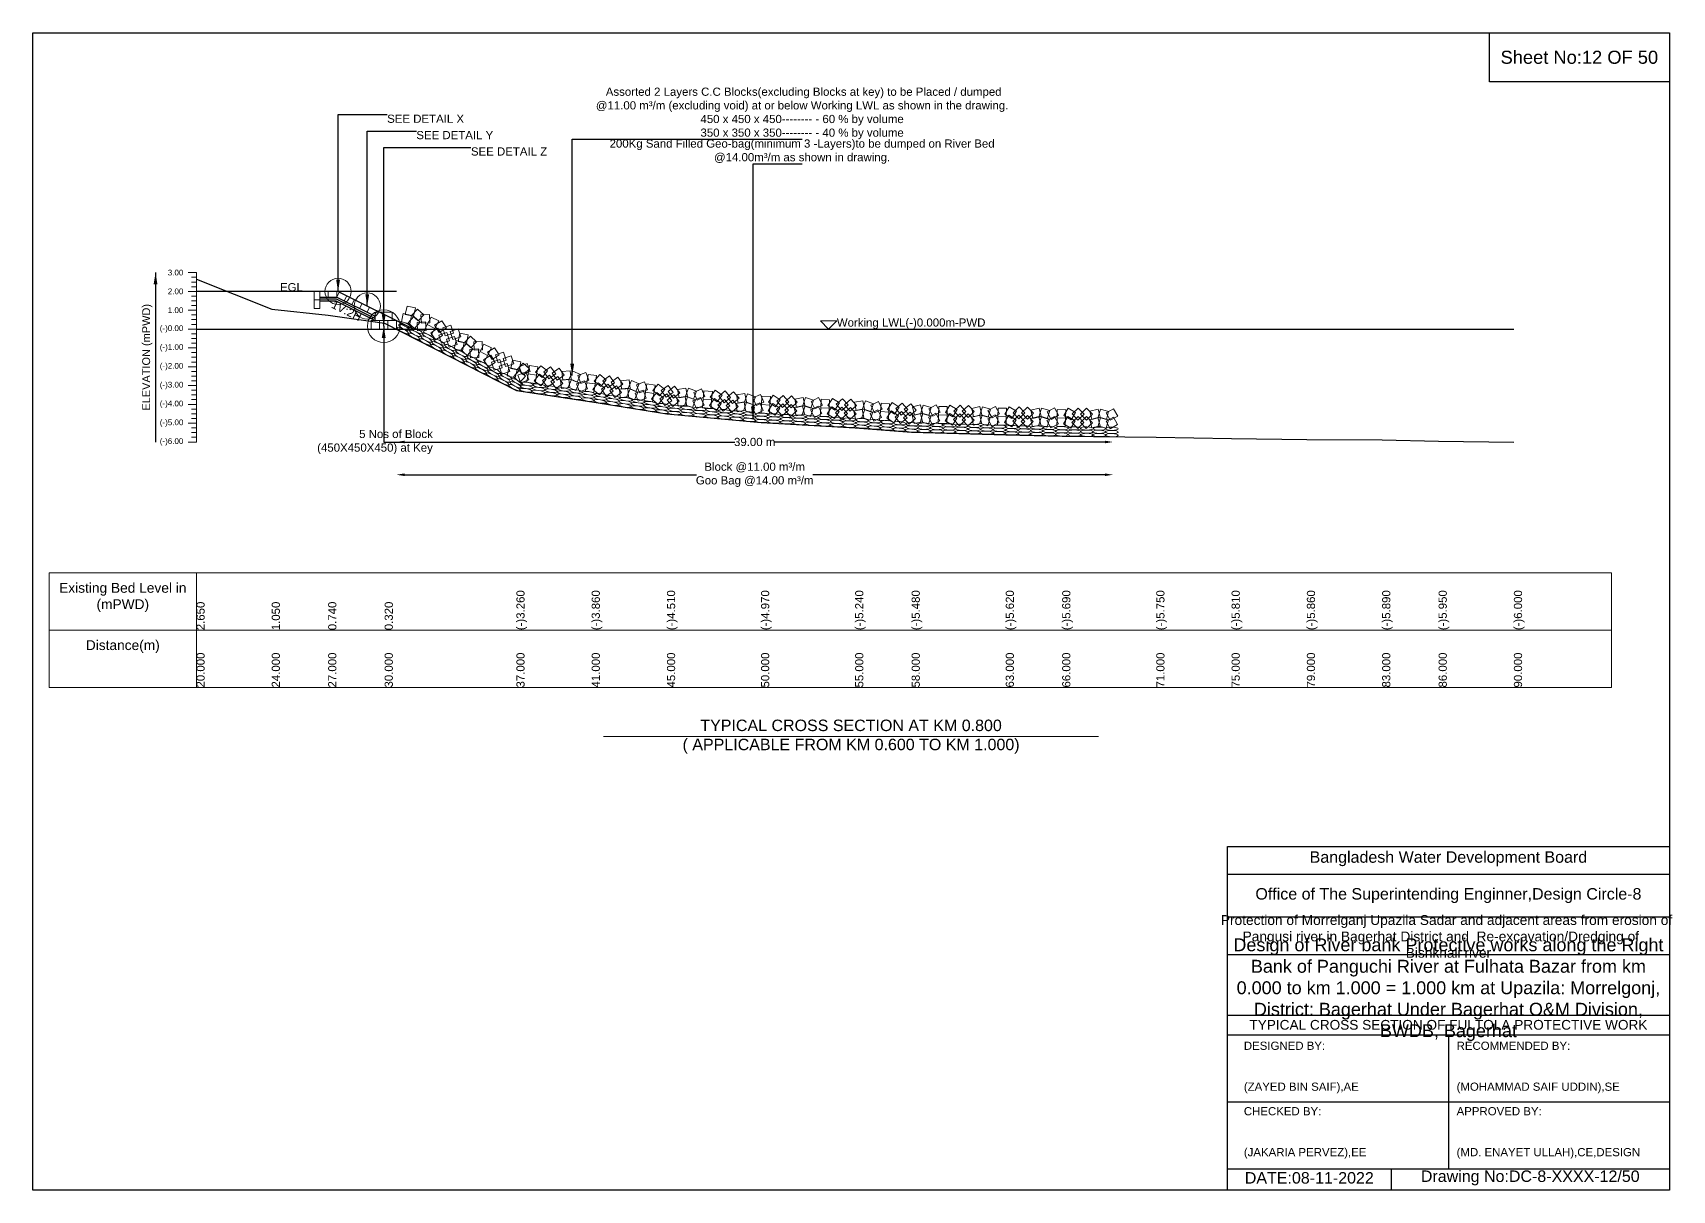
# Model space of a CAD drawing. Header units: inches. Extents: x 89000 to 305017, y -7071 to 0.
# Drawn here: x 265000 to 275017, y -7071 to 0 of the extents above; entities that cross this region are included whole.
import ezdxf

# ---------------------------------------------------------------- set-up
doc = ezdxf.new("R2010")
doc.units = ezdxf.units.IN
doc.header["$LTSCALE"] = 7
doc.header["$MEASUREMENT"] = 0
for name, color, linetype, lineweight in [('Cross section Data Border', 7, 'Continuous', 9), ('Cross Section Labels', 7, 'Continuous', 9), ('Existing_Bed_Level for Xsection', 7, 'Continuous', 25), ('Long Section Labels', 7, 'Continuous', 9)]:
    doc.layers.add(name, color=color, linetype=linetype, lineweight=lineweight)
doc.styles.get("Standard").update_dxf_attribs({"font": 'arial.ttf'})
doc.dimstyles.new('Appron Lebeling Style', dxfattribs={"dimtxt": 50, "dimasz": 50, "dimexe": 0.18, "dimexo": 0.0625, "dimgap": 0.09, "dimtad": 0, "dimtih": 1, "dimtoh": 1, "dimdec": 4, "dimzin": 0, "dimdsep": 46, "dimtxsty": 'Standard', "dimcen": 0.09, "dimse1": 1, "dimse2": 1, "dimadec": 0, "dimazin": 0, "dimtfac": 1, "dimtdec": 4, "dimtofl": 0, "dimtmove": 0, "dimatfit": 3, "dimfxl": 1, "dimtolj": 1, "dimtzin": 0, "dimarcsym": 0})
doc.dimstyles.get("Standard").update_dxf_attribs({"dimtxt": 0.18, "dimasz": 0.18, "dimexe": 0.18, "dimexo": 0.0625, "dimgap": 0.09, "dimtad": 0, "dimtih": 1, "dimtoh": 1, "dimdec": 4, "dimzin": 0, "dimdsep": 46, "dimtxsty": 'Standard', "dimcen": 0.09, "dimadec": 0, "dimazin": 0, "dimtfac": 1, "dimtdec": 4, "dimtofl": 0, "dimtmove": 0, "dimatfit": 3, "dimfxl": 1, "dimtolj": 1, "dimtzin": 0, "dimarcsym": 0})

# ---------------------------------------------------------------- blocks, each defined once
blk = doc.blocks.new('*D5')
at = {"layer": 'Cross Section Labels', "color": 0, "lineweight": -2, "transparency": 16777216}
for p, q in [((267272, -2500), (269289, -2500)), ((271551, -2500), (269534, -2500))]:
    blk.add_line(p, q, dxfattribs=at)
at = {"layer": 'Cross Section Labels', "color": 0, "transparency": 16777216}
for points in [[(267272, -2492), (267272, -2508), (267222, -2500)], [(271551, -2492), (271551, -2508), (271601, -2500)]]:
    blk.add_solid(points, dxfattribs=at)
at = {"layer": 'Defpoints', "color": 0, "transparency": 16777216}
for p in [(267222, -1810), (271601, -2468), (271601, -2500)]:
    blk.add_point(p, dxfattribs=at)
at = {"layer": 'Cross Section Labels', "color": 0, "transparency": 16777216, "insert": (269411, -2500), "char_height": 50, "attachment_point": 5}
blk.add_mtext('\\A1;39.00 m', dxfattribs=at)
blk = doc.blocks.new('*D6')
at = {"layer": 'Cross Section Labels', "color": 0, "lineweight": -2, "transparency": 16777216}
for p, q in [((267272, -2700), (269056, -2700)), ((271551, -2700), (269767, -2700))]:
    blk.add_line(p, q, dxfattribs=at)
at = {"layer": 'Cross Section Labels', "color": 0, "transparency": 16777216}
for points in [[(267272, -2692), (267272, -2708), (267222, -2700)], [(271551, -2692), (271551, -2708), (271601, -2700)]]:
    blk.add_solid(points, dxfattribs=at)
at = {"layer": 'Defpoints', "color": 0, "transparency": 16777216}
for p in [(267222, -1810), (271601, -2468), (271601, -2700)]:
    blk.add_point(p, dxfattribs=at)
at = {"layer": 'Cross Section Labels', "color": 0, "transparency": 16777216, "insert": (269411, -2700), "char_height": 50, "attachment_point": 5}
blk.add_mtext('\\A1;Block @11.00 m³/m ^JGoo Bag @14.00 m³/m ', dxfattribs=at)

msp = doc.modelspace()

# ---------------------------------------------------------------- linework, layer by layer
for points in [[(265000, 0), (275000, 0), (275000, -7071), (265000, -7071)], [(273900, 0), (275000, 0), (275000, -300), (273900, -300)]]:
    msp.add_lwpolyline(points, close=True)
for points in [[(272300, -7071), (272300, -4971), (275000, -4971)], [(272300, -5141), (275000, -5141)], [(272300, -5401), (275000, -5401)], [(272300, -5631), (275000, -5631)], [(272300, -6001), (275000, -6001)], [(272300, -6121), (275000, -6121)], [(273650, -6121), (273650, -6941)], [(272300, -6531), (275000, -6531)], [(272300, -6941), (275000, -6941)], [(273300, -6941), (273300, -7071)]]:
    msp.add_lwpolyline(points)
at = {"layer": 'Cross section Data Border'}
msp.add_lwpolyline([(265100, -3300), (274645.88455, -3300), (274645.88455, -4000), (265100, -4000)], close=True, dxfattribs=at)
for points in [[(266000, -3300), (266000, -4000)], [(265100, -3650), (274645.88455, -3650)]]:
    msp.add_lwpolyline(points, dxfattribs=at)
at = {"layer": 'Cross Section Labels'}
msp.add_lwpolyline([(269862.95531, -1810), (269912.95531, -1760), (269812.95531, -1760)], close=True, dxfattribs=at)
msp.add_lwpolyline([(268488, -4300), (270000, -4300), (271512, -4300)], dxfattribs=at)
for centre, radius in [((266865.45531, -1580), 80), ((267043.70531, -1669.125), 80), ((267144.33031, -1792.75), 100)]:
    msp.add_circle(centre, radius, dxfattribs=at)
at = {"layer": 'Existing_Bed_Level for Xsection'}
for points in [[(266000, -1505.25), (266460, -1689.25), (266805, -1724.9), (267150, -1773.2), (267955, -2184.9), (268415, -2253.9), (268875, -2328.65), (269450, -2381.55), (270025, -2412.6), (270370, -2440.2), (270945, -2456.3), (271290, -2464.35), (271865, -2471.25), (272325, -2478.15), (272785, -2483.9), (273245, -2487.35), (273590, -2494.25), (274050, -2500)], [(267221.95531, -1580), (266000, -1580)], [(267325.45531, -1810), (266872.73983, -1583.64226), (266865.45531, -1580), (266857.31096, -1580), (266753.81096, -1580)], [(266753.81096, -1614.5), (266857.31096, -1614.5), (267092.58031, -1732.13467)], [(266753.81096, -1626), (266854.59618, -1626), (267092.58031, -1744.99206)], [(266753.81096, -1637.5), (266851.8814, -1637.5), (267092.58031, -1757.84945)], [(266000, -1810), (274050, -1810)]]:
    msp.add_lwpolyline(points, dxfattribs=at)
at = {"layer": 'Long Section Labels'}
for points in [[(266000, -1465), (265950, -1465)], [(266000, -1493.75), (265970, -1493.75)], [(266000, -2500), (266000, -2385), (266000, -2270), (266000, -2155), (266000, -2040), (266000, -1925), (266000, -1810), (266000, -1695), (266000, -1580), (266000, -1465)], [(266000, -1580), (265950, -1580)], [(266000, -1522.5), (265970, -1522.5)], [(266000, -1551.25), (265970, -1551.25)], [(266000, -1695), (265950, -1695)], [(266000, -1608.75), (265970, -1608.75)], [(266000, -1637.5), (265970, -1637.5)], [(266000, -1666.25), (265970, -1666.25)], [(266000, -1723.75), (265970, -1723.75)], [(266000, -1752.5), (265970, -1752.5)], [(266000, -1781.25), (265970, -1781.25)], [(266000, -1810), (265950, -1810)], [(266000, -1838.75), (265970, -1838.75)], [(266000, -1867.5), (265970, -1867.5)], [(266000, -1896.25), (265970, -1896.25)], [(266000, -1925), (265950, -1925)], [(266000, -1953.75), (265970, -1953.75)], [(266000, -1982.5), (265970, -1982.5)], [(266000, -2040), (265950, -2040)], [(266000, -2011.25), (265970, -2011.25)], [(266000, -2068.75), (265970, -2068.75)], [(266000, -2097.5), (265970, -2097.5)], [(266000, -2155), (265950, -2155)], [(266000, -2126.25), (265970, -2126.25)], [(266000, -2183.75), (265970, -2183.75)], [(266000, -2270), (265950, -2270)], [(266000, -2212.5), (265970, -2212.5)], [(266000, -2241.25), (265970, -2241.25)], [(266000, -2298.75), (265970, -2298.75)], [(266000, -2385), (265950, -2385)], [(266000, -2327.5), (265970, -2327.5)], [(266000, -2356.25), (265970, -2356.25)], [(266000, -2500), (265950, -2500)], [(266000, -2413.75), (265970, -2413.75)], [(266000, -2442.5), (265970, -2442.5)], [(266000, -2471.25), (265970, -2471.25)]]:
    msp.add_lwpolyline(points, dxfattribs=at)
for points in [[(266753.81096, -1580), (266719.31096, -1580), (266719.31096, -1631.75), (266753.81096, -1631.75)], [(266805.56096, -1580), (266753.81096, -1580), (266753.81096, -1614.5), (266805.56096, -1614.5)], [(266857.31096, -1580), (266805.56096, -1580), (266805.56096, -1614.5), (266857.31096, -1614.5)], [(266919.02644, -1606.78557), (266872.73983, -1583.64226), (266857.31096, -1614.5), (266903.59757, -1637.6433)], [(266753.81096, -1631.75), (266719.31096, -1631.75), (266719.31096, -1683.5), (266753.81096, -1683.5)], [(266965.31305, -1629.92887), (266919.02644, -1606.78557), (266903.59757, -1637.6433), (266949.88418, -1660.78661)], [(267011.59965, -1653.07217), (266965.31305, -1629.92887), (266949.88418, -1660.78661), (266996.17078, -1683.92991)], [(267057.88626, -1676.21548), (267011.59965, -1653.07217), (266996.17078, -1683.92991), (267042.45739, -1707.07321)], [(267104.17287, -1699.35878), (267057.88626, -1676.21548), (267042.45739, -1707.07321), (267088.744, -1730.21652)], [(267337.75849, -1680.56376), (267287.15348, -1669.73808), (267276.32779, -1720.34309), (267326.9328, -1731.16877)], [(267389.66305, -1722.1644), (267351.26459, -1687.47117), (267316.57135, -1725.86963), (267354.96982, -1760.56287)], [(267118.45531, -1758.25), (267066.70531, -1758.25), (267066.70531, -1810), (267118.45531, -1810)], [(267144.33031, -1706.5), (267092.58031, -1706.5), (267092.58031, -1758.25), (267144.33031, -1758.25)], [(267170.20531, -1758.25), (267118.45531, -1758.25), (267118.45531, -1810), (267170.20531, -1810)], [(267196.08031, -1706.5), (267144.33031, -1706.5), (267144.33031, -1758.25), (267196.08031, -1758.25)], [(267221.95531, -1758.25), (267170.20531, -1758.25), (267170.20531, -1810), (267221.95531, -1810)], [(267314.19489, -1726.63783), (267263.58988, -1715.81214), (267252.7642, -1766.41715), (267303.36921, -1777.24284)], [(267366.09946, -1768.23847), (267327.70099, -1733.54523), (267293.00776, -1771.9437), (267331.40622, -1806.63693)], [(267400.1703, -1766.51263), (267348.48563, -1769.11205), (267351.08505, -1820.79672), (267402.76972, -1818.19731)], [(267423.7339, -1720.43857), (267372.04922, -1723.03798), (267374.64864, -1774.72266), (267426.33331, -1772.12324)], [(267456.52057, -1805.96303), (267410.4465, -1782.39944), (267386.88291, -1828.47351), (267432.95698, -1852.0371)], [(267480.08416, -1759.88897), (267434.0101, -1736.32537), (267410.4465, -1782.39944), (267456.52057, -1805.96303)], [(267527.12559, -1802.34847), (267498.98007, -1758.92161), (267455.55321, -1787.06713), (267483.69873, -1830.49399)], [(267554.08841, -1785.69874), (267504.84082, -1801.59644), (267520.73852, -1850.84404), (267569.98611, -1834.94634)], [(267503.562, -1848.42253), (267475.41648, -1804.99567), (267431.98962, -1833.1412), (267460.13514, -1876.56805)], [(267530.52482, -1831.77281), (267481.27723, -1847.67051), (267497.17493, -1896.91811), (267546.42252, -1881.02041)], [(267592.50985, -1904.55806), (267576.57294, -1855.32314), (267527.33802, -1871.26005), (267543.27494, -1920.49497)], [(267616.07345, -1858.48399), (267600.13654, -1809.24907), (267550.90162, -1825.18598), (267566.83853, -1874.4209)], [(267636.71335, -1891.58298), (267586.10834, -1880.7573), (267575.28266, -1931.36231), (267625.88767, -1942.18799)], [(267660.27695, -1845.50892), (267609.67194, -1834.68323), (267598.84625, -1885.28824), (267649.45126, -1896.11393)], [(267688.61792, -1933.18362), (267650.21946, -1898.49039), (267615.52622, -1936.88885), (267653.92469, -1971.58209)], [(267712.18151, -1887.10956), (267673.78305, -1852.41632), (267639.08982, -1890.81479), (267677.48828, -1925.50802)], [(267746.25236, -1885.38372), (267694.56769, -1887.98314), (267697.1671, -1939.66781), (267748.85178, -1937.0684)], [(267802.60263, -1924.83412), (267756.52856, -1901.27053), (267732.96497, -1947.3446), (267779.03903, -1970.90819)], [(267722.68877, -1931.45779), (267671.00409, -1934.0572), (267673.60351, -1985.74188), (267725.28818, -1983.14246)], [(267779.03903, -1970.90819), (267732.96497, -1947.3446), (267709.40137, -1993.41866), (267755.47544, -2016.98226)], [(267826.08046, -2013.36769), (267797.93494, -1969.94083), (267754.50808, -1998.08635), (267782.6536, -2041.51321)], [(267849.64405, -1967.29362), (267821.49853, -1923.86676), (267778.07167, -1952.01229), (267806.21719, -1995.43914)], [(267853.04328, -1996.71797), (267803.79569, -2012.61567), (267819.69339, -2061.86326), (267868.94098, -2045.96556)], [(267876.60688, -1950.6439), (267827.35928, -1966.5416), (267843.25698, -2015.7892), (267892.50458, -1999.8915)], [(267938.59191, -2023.42915), (267922.655, -1974.19423), (267873.42008, -1990.13114), (267889.35699, -2039.36606)], [(267982.79541, -2010.45407), (267932.1904, -1999.62839), (267921.36471, -2050.2334), (267971.96972, -2061.05908)], [(267915.02832, -2069.50321), (267899.0914, -2020.26829), (267849.85648, -2036.2052), (267865.7934, -2085.44012)], [(267959.23181, -2056.52814), (267908.6268, -2045.70245), (267897.80112, -2096.30746), (267948.40613, -2107.13315)], [(268011.13638, -2098.12878), (267972.73792, -2063.43555), (267938.04468, -2101.83401), (267976.44315, -2136.52724)], [(268034.69997, -2052.05471), (267996.30151, -2017.36148), (267961.60828, -2055.75994), (268000.00674, -2090.45318)], [(268012.35561, -2072.29713), (267964.18499, -2091.20887), (267983.09674, -2139.37949), (268031.26735, -2120.46775)], [(268020.03223, -2021.11967), (267971.86161, -2040.03141), (267990.77335, -2088.20203), (268038.94397, -2069.29029)], [(268078.33067, -2091.76451), (268027.15321, -2084.08789), (268019.47659, -2135.26535), (268070.65405, -2142.94197)], [(268086.00729, -2040.58705), (268034.82983, -2032.91043), (268027.15321, -2084.08789), (268078.33067, -2091.76451)], [(268136.43838, -2117.04688), (268095.93642, -2084.83425), (268063.72379, -2125.33621), (268104.22575, -2157.54884)], [(268144.115, -2065.86942), (268103.61304, -2033.65679), (268071.40041, -2074.15876), (268111.90237, -2106.37139)], [(268156.70114, -2092.6824), (268115.07278, -2123.42557), (268145.81595, -2165.05393), (268187.4443, -2134.31076)], [(268164.37776, -2041.50495), (268122.7494, -2072.24811), (268153.49256, -2113.87647), (268195.12092, -2083.13331)], [(268238.62608, -2141.95856), (268207.84978, -2100.3547), (268166.24591, -2131.131), (268197.02222, -2172.73487)], [(268246.3027, -2090.78111), (268215.5264, -2049.17724), (268173.92253, -2079.95355), (268204.69884, -2121.55741)], [(268284.07924, -2064.4138), (268232.65993, -2070.25478), (268238.5009, -2121.67409), (268289.92022, -2115.83311)], [(268346.52397, -2087.33438), (268299.08135, -2066.66412), (268278.41109, -2114.10675), (268325.85371, -2134.77701)], [(268378.27442, -2074.856), (268330.10381, -2093.76774), (268349.01555, -2141.93836), (268397.18617, -2123.02662)], [(268444.24948, -2094.32338), (268393.07202, -2086.64676), (268385.39541, -2137.82422), (268436.57286, -2145.50084)], [(268503.9893, -2120.68165), (268463.8834, -2087.97723), (268431.17898, -2128.08313), (268471.28488, -2160.78755)], [(268524.54784, -2096.56623), (268482.54746, -2126.79917), (268512.7804, -2168.79955), (268554.78078, -2138.56661)], [(268276.40262, -2115.59126), (268224.98331, -2121.43223), (268230.82429, -2172.85154), (268282.2436, -2167.01057)], [(268338.84736, -2138.51184), (268291.40473, -2117.84158), (268270.73447, -2165.2842), (268318.17709, -2185.95446)], [(268370.59781, -2126.03346), (268322.42719, -2144.9452), (268341.33893, -2193.11582), (268389.50955, -2174.20408)], [(268436.57286, -2145.50084), (268385.39541, -2137.82422), (268377.71879, -2189.00168), (268428.89624, -2196.67829)], [(268495.68881, -2171.76163), (268455.58291, -2139.05721), (268422.87848, -2179.16311), (268462.98439, -2211.86753)], [(268516.24734, -2147.64621), (268474.24696, -2177.87915), (268504.47991, -2219.87953), (268546.48028, -2189.64658)], [(268597.56494, -2197.91832), (268567.29856, -2155.94203), (268525.32227, -2186.20841), (268555.58865, -2228.1847)], [(268605.86543, -2146.83834), (268575.59906, -2104.86205), (268533.62277, -2135.12843), (268563.88914, -2177.10472)], [(268635.66039, -2172.01392), (268584.17364, -2177.22705), (268589.38677, -2228.7138), (268640.87353, -2223.50067)], [(268643.96089, -2120.93394), (268592.47413, -2126.14707), (268597.68727, -2177.63383), (268649.17402, -2172.42069)], [(268697.8208, -2195.69472), (268650.63392, -2174.44711), (268629.38632, -2221.634), (268676.5732, -2242.8816)], [(268706.1213, -2144.61474), (268658.93442, -2123.36713), (268637.68682, -2170.55402), (268684.8737, -2191.80162)], [(268729.72115, -2183.60467), (268681.32336, -2201.92725), (268699.64593, -2250.32503), (268748.04372, -2232.00246)], [(268738.02164, -2132.52469), (268689.62386, -2150.84727), (268707.94643, -2199.24505), (268756.34422, -2180.92248)], [(268795.45376, -2203.87561), (268744.37378, -2195.57511), (268736.07328, -2246.65509), (268787.15326, -2254.95559)], [(268803.75425, -2152.79563), (268752.67428, -2144.49513), (268744.37378, -2195.57511), (268795.45376, -2203.87561)], [(268853.24866, -2229.86511), (268813.14276, -2197.16068), (268780.43834, -2237.26659), (268820.54424, -2269.97101)], [(268861.54916, -2178.78513), (268821.44326, -2146.08071), (268788.73883, -2186.18661), (268828.84473, -2218.89103)], [(268882.10769, -2154.6697), (268840.10731, -2184.90265), (268870.34026, -2226.90302), (268912.34063, -2196.67008)], [(268954.64043, -2199.11179), (268921.53807, -2159.33369), (268881.75998, -2192.43605), (268914.86233, -2232.21414)], [(268990.84927, -2170.62984), (268939.84752, -2179.3982), (268948.61588, -2230.39995), (268999.61763, -2221.63159)], [(269054.50122, -2189.94634), (269005.95542, -2172.01961), (268988.02869, -2220.56541), (269036.57449, -2238.49214)], [(269085.48711, -2175.67484), (269038.47531, -2197.30707), (269060.10755, -2244.31887), (269107.11934, -2222.68663)], [(269152.46638, -2191.34213), (269100.934, -2186.60116), (269096.19303, -2238.13353), (269147.7254, -2242.87451)], [(269211.92329, -2213.26429), (269169.64755, -2183.4176), (269139.80087, -2225.69333), (269182.0766, -2255.54002)], [(269230.76134, -2187.78224), (269190.9569, -2220.8529), (269224.02756, -2260.65734), (269263.832, -2227.58668)], [(269315.36705, -2232.29864), (269282.26469, -2192.52054), (269242.4866, -2225.6229), (269275.58896, -2265.40099)], [(269351.5759, -2203.81669), (269300.57415, -2212.58505), (269309.3425, -2263.5868), (269360.34425, -2254.81844)], [(268873.8072, -2205.74968), (268831.80682, -2235.98262), (268862.03976, -2277.983), (268904.04014, -2247.75006)], [(268949.89945, -2250.64416), (268916.79709, -2210.86607), (268877.019, -2243.96842), (268910.12136, -2283.74652)], [(268986.1083, -2222.16222), (268935.10655, -2230.93058), (268943.8749, -2281.93232), (268994.87665, -2273.16397)], [(269049.76024, -2241.47872), (269001.21444, -2223.55198), (268983.28771, -2272.09778), (269031.83351, -2290.02452)], [(269080.74613, -2227.20721), (269033.73433, -2248.83945), (269055.36657, -2295.85124), (269102.37836, -2274.21901)], [(269147.7254, -2242.87451), (269096.19303, -2238.13353), (269091.45205, -2289.6659), (269142.98442, -2294.40688)], [(269207.18231, -2264.79666), (269164.90657, -2234.94997), (269135.05989, -2277.22571), (269177.33562, -2307.0724)], [(269226.02036, -2239.31461), (269186.21592, -2272.38528), (269219.28659, -2312.18972), (269259.09103, -2279.11905)], [(269310.62607, -2283.83101), (269277.52372, -2244.05292), (269237.74562, -2277.15527), (269270.84798, -2316.93337)], [(269346.83492, -2255.34907), (269295.83317, -2264.11742), (269304.60153, -2315.11917), (269355.60328, -2306.35082)], [(269410.48686, -2274.66556), (269361.94106, -2256.73883), (269344.01433, -2305.28463), (269392.56013, -2323.21137)], [(269415.22784, -2223.13319), (269366.68204, -2205.20646), (269348.75531, -2253.75226), (269397.30111, -2271.67899)], [(269441.47275, -2260.39406), (269394.46096, -2282.0263), (269416.09319, -2329.03809), (269463.10499, -2307.40586)], [(269446.21373, -2208.86169), (269399.20193, -2230.49392), (269420.83417, -2277.50572), (269467.84596, -2255.87348)], [(269504.42438, -2273.92807), (269452.74966, -2271.13764), (269449.95923, -2322.81235), (269501.63394, -2325.60278)], [(269507.21481, -2222.25336), (269455.5401, -2219.46292), (269452.74966, -2271.13764), (269504.42438, -2273.92807)], [(269564.66716, -2293.58798), (269521.29385, -2265.36), (269493.06587, -2308.73331), (269536.43918, -2336.96129)], [(269567.45759, -2241.91327), (269524.08429, -2213.68529), (269495.85631, -2257.0586), (269539.22961, -2285.28657)], [(269582.52891, -2267.41233), (269544.00248, -2301.96339), (269578.55355, -2340.48983), (269617.07998, -2305.93876)], [(269585.31935, -2215.73761), (269546.79291, -2250.28868), (269581.34398, -2288.81512), (269619.87041, -2254.26405)], [(269668.75626, -2308.7001), (269634.17453, -2270.20119), (269595.67562, -2304.78293), (269630.25736, -2343.28184)], [(269671.5467, -2257.02539), (269636.96496, -2218.52648), (269598.46605, -2253.10821), (269633.04779, -2291.60712)], [(269703.86306, -2278.87034), (269653.22905, -2289.55954), (269663.91825, -2340.19356), (269714.55226, -2329.50435)], [(269706.65349, -2227.19562), (269656.01948, -2237.88483), (269666.70868, -2288.51884), (269717.3427, -2277.82964)], [(269768.19943, -2295.76794), (269719.01093, -2279.68832), (269702.93131, -2328.87682), (269752.11981, -2344.95644)], [(269770.98986, -2244.09323), (269721.80136, -2228.01361), (269705.72174, -2277.20211), (269754.91024, -2293.28173)], [(269798.62394, -2280.33583), (269752.46309, -2303.72896), (269775.85622, -2349.88981), (269822.01707, -2326.49667)], [(269801.41437, -2228.66111), (269755.25353, -2252.05425), (269778.64666, -2298.21509), (269824.80751, -2274.82196)], [(269866.14737, -2293.46111), (269814.47266, -2290.67068), (269811.68222, -2342.34539), (269863.35693, -2345.13582)], [(269868.9378, -2241.7864), (269817.26309, -2238.99596), (269814.47266, -2290.67068), (269866.14737, -2293.46111)], [(269926.39015, -2313.12102), (269883.01684, -2284.89304), (269854.78886, -2328.26635), (269898.16217, -2356.49433)], [(269929.18058, -2261.44631), (269885.80728, -2233.21833), (269857.5793, -2276.59164), (269900.95261, -2304.81962)], [(269944.2519, -2286.94537), (269905.72547, -2321.49644), (269940.27654, -2360.02287), (269978.80297, -2325.4718)], [(269947.04234, -2235.27066), (269908.5159, -2269.82172), (269943.06697, -2308.34816), (269981.59341, -2273.79709)], [(270030.47926, -2328.23314), (269995.89752, -2289.73423), (269957.39861, -2324.31597), (269991.98035, -2362.81488)], [(270033.26969, -2276.55843), (269998.68795, -2238.05952), (269960.18905, -2272.64126), (269994.77078, -2311.14016)], [(270068.52781, -2299.49197), (270017.63412, -2308.86722), (270027.00936, -2359.7609), (270077.90305, -2350.38566)], [(270072.65462, -2247.90678), (270021.76094, -2257.28203), (270031.13618, -2308.17571), (270082.02987, -2298.80047)], [(270132.40533, -2318.04891), (270083.64944, -2300.7017), (270066.30223, -2349.45759), (270115.05812, -2366.8048)], [(270136.53214, -2266.46372), (270087.77625, -2249.11651), (270070.42904, -2297.8724), (270119.18493, -2315.21961)], [(270163.21902, -2303.40933), (270116.46823, -2325.60001), (270138.65891, -2372.3508), (270185.4097, -2350.16012)], [(270167.34584, -2251.82414), (270120.59505, -2274.01482), (270142.78573, -2320.76561), (270189.53652, -2298.57493)], [(270234.50698, -2266.69251), (270182.92179, -2262.56569), (270178.79497, -2314.15088), (270230.38016, -2318.2777)], [(270294.22079, -2287.90488), (270251.59254, -2258.56388), (270222.25154, -2301.19213), (270264.87979, -2330.53314)], [(270312.75398, -2262.20025), (270273.34628, -2295.7427), (270306.88873, -2335.1504), (270346.29643, -2301.60795)], [(270397.88394, -2305.70571), (270364.31012, -2266.32474), (270324.92915, -2299.89856), (270358.50297, -2339.27954)], [(270425.19862, -2273.71079), (270374.85906, -2285.71045), (270386.85872, -2336.05), (270437.19828, -2324.05034)], [(270489.95184, -2288.93304), (270440.36261, -2274.13538), (270425.56495, -2323.72461), (270475.15418, -2338.52227)], [(270519.96561, -2272.71655), (270474.42741, -2297.29977), (270499.01063, -2342.83797), (270544.54883, -2318.25475)], [(270587.80693, -2284.08504), (270536.0772, -2282.63661), (270534.62877, -2334.36634), (270586.35849, -2335.81477)], [(270648.53963, -2302.17491), (270604.44836, -2275.08206), (270577.35551, -2319.17334), (270621.44679, -2346.26618)], [(270665.71606, -2275.54453), (270628.09927, -2311.08379), (270663.63854, -2348.70058), (270701.25533, -2313.16132)], [(270752.98587, -2314.58062), (270717.41666, -2276.99214), (270679.82818, -2312.56136), (270715.39739, -2350.14983)], [(270787.3067, -2283.84981), (270736.96714, -2295.84947), (270748.9668, -2346.18903), (270799.30636, -2334.18937)], [(270852.05992, -2299.07207), (270802.4707, -2284.27441), (270787.67303, -2333.86363), (270837.26226, -2348.6613)], [(270882.07369, -2282.85557), (270836.53549, -2307.43879), (270861.11871, -2352.977), (270906.65691, -2328.39377)], [(270949.91501, -2294.22407), (270898.18528, -2292.77564), (270896.73685, -2344.50536), (270948.46658, -2345.9538)], [(271009.97551, -2312.00935), (270965.75837, -2285.12242), (270938.87144, -2329.33956), (270983.08858, -2356.22649)], [(271027.02756, -2285.29915), (270989.57692, -2321.01346), (271025.29123, -2358.4641), (271062.74187, -2322.74979)], [(271114.47847, -2323.92783), (271078.73435, -2286.50564), (271041.31216, -2322.24977), (271077.05628, -2359.67195)], [(271148.65561, -2293.0373), (271098.37256, -2305.27159), (271110.60685, -2355.55464), (271160.8899, -2343.32035)], [(271213.47912, -2307.95741), (271163.82142, -2293.39117), (271149.25518, -2343.04887), (271198.91288, -2357.61511)], [(271243.41694, -2291.60112), (271197.99387, -2316.39644), (271222.7892, -2361.81951), (271268.21226, -2337.02418)], [(271311.31053, -2302.65311), (271259.57461, -2301.44594), (271258.36744, -2353.18186), (271310.10336, -2354.38903)], [(271370.49147, -2319.53833), (271325.97255, -2293.15408), (271299.58831, -2337.673), (271344.10722, -2364.05725)], [(271387.23981, -2292.63666), (271350.1962, -2328.77297), (271386.33251, -2365.81659), (271423.37613, -2329.68027)], [(271475.12275, -2330.27209), (271438.95695, -2293.25726), (271401.94212, -2329.42306), (271438.10792, -2366.43789)], [(271508.94772, -2298.99634), (271458.80651, -2311.79952), (271471.6097, -2361.94073), (271521.75091, -2349.13755)], [(271573.93611, -2313.18107), (271524.11657, -2299.17836), (271510.11386, -2348.9979), (271559.9334, -2363.00061)], [(271603.6867, -2296.48665), (271558.54747, -2321.795), (271583.85582, -2366.93423), (271628.99505, -2341.62588)], [(270230.38016, -2318.2777), (270178.79497, -2314.15088), (270174.66816, -2365.73607), (270226.25335, -2369.86289)], [(270290.09398, -2339.49007), (270247.46572, -2310.14907), (270218.12472, -2352.77733), (270260.75297, -2382.11833)], [(270308.62716, -2313.78544), (270269.21947, -2347.32789), (270302.76192, -2386.73559), (270342.16961, -2353.19314)], [(270393.75713, -2357.29091), (270360.18331, -2317.90993), (270320.80233, -2351.48375), (270354.37615, -2390.86473)], [(270423.75018, -2325.44051), (270373.41063, -2337.44017), (270385.41029, -2387.77973), (270435.74984, -2375.78007)], [(270488.50341, -2340.66277), (270438.91418, -2325.8651), (270424.11652, -2375.45433), (270473.70575, -2390.252)], [(270518.51718, -2324.44627), (270472.97898, -2349.02949), (270497.5622, -2394.56769), (270543.1004, -2369.98447)], [(270586.35849, -2335.81477), (270534.62877, -2334.36634), (270533.18034, -2386.09606), (270584.91006, -2387.5445)], [(270647.0912, -2353.90464), (270602.99993, -2326.81179), (270575.90708, -2370.90306), (270619.99835, -2397.99591)], [(270664.26763, -2327.27425), (270626.65084, -2362.81352), (270662.19011, -2400.43031), (270699.8069, -2364.89104)], [(270751.53744, -2366.31035), (270715.96823, -2328.72187), (270678.37975, -2364.29108), (270713.94896, -2401.87956)], [(270785.85827, -2335.57954), (270735.51871, -2347.5792), (270747.51837, -2397.91875), (270797.85793, -2385.91909)], [(270850.61149, -2350.8018), (270801.02226, -2336.00413), (270786.2246, -2385.59336), (270835.81383, -2400.39102)], [(270880.62526, -2334.5853), (270835.08706, -2359.16852), (270859.67028, -2404.70672), (270905.20848, -2380.1235)], [(270948.46658, -2345.9538), (270896.73685, -2344.50536), (270895.28842, -2396.23509), (270947.01814, -2397.68352)], [(271008.76834, -2363.74527), (270964.5512, -2336.85834), (270937.66427, -2381.07548), (270981.88141, -2407.96241)], [(271025.82039, -2337.03507), (270988.36975, -2372.74938), (271024.08406, -2410.20002), (271061.5347, -2374.48571)], [(271113.2713, -2375.66375), (271077.52717, -2338.24156), (271040.10499, -2373.98568), (271075.84911, -2411.40787)], [(271147.44844, -2344.77322), (271097.16539, -2357.00751), (271109.39968, -2407.29056), (271159.68273, -2395.05627)], [(271212.27195, -2359.69333), (271162.61425, -2345.12709), (271148.04801, -2394.78479), (271197.70571, -2409.35103)], [(271242.20976, -2343.33704), (271196.7867, -2368.13236), (271221.58203, -2413.55542), (271267.00509, -2388.7601)], [(271310.10336, -2354.38903), (271258.36744, -2353.18186), (271257.16027, -2404.91778), (271308.89619, -2406.12495)], [(271369.87052, -2371.28461), (271325.3516, -2344.90036), (271298.96735, -2389.41928), (271343.48627, -2415.80352)], [(271386.61886, -2344.38293), (271349.57524, -2380.51925), (271385.71156, -2417.56286), (271422.75517, -2381.42655)], [(271474.50179, -2382.01837), (271438.33599, -2345.00354), (271401.32117, -2381.16934), (271437.48697, -2418.18417)], [(271508.32677, -2350.74261), (271458.18556, -2363.54579), (271470.98874, -2413.687), (271521.12995, -2400.88382)], [(271573.31516, -2364.92735), (271523.49562, -2350.92464), (271509.4929, -2400.74418), (271559.31244, -2414.74689)], [(271603.06574, -2348.23293), (271557.92652, -2373.54128), (271583.23487, -2418.68051), (271628.37409, -2393.37216)]]:
    msp.add_lwpolyline(points, close=True, dxfattribs=at)
for centre, major_axis in [((267260.48054, -1818.72371), (34.07433, -17.42659)), ((267269.38234, -1801.31795), (34.07433, -17.42659)), ((267278.28414, -1783.91219), (34.07433, -17.42659)), ((267346.43281, -1818.76536), (34.07433, -17.42659)), ((267328.6292, -1853.57688), (34.07433, -17.42659)), ((267337.531, -1836.17112), (34.07433, -17.42659)), ((267396.77787, -1888.43005), (34.07433, -17.42659)), ((267405.67967, -1871.0243), (34.07433, -17.42659)), ((267414.58147, -1853.61854), (34.07433, -17.42659)), ((267464.92653, -1923.28323), (34.07433, -17.42659)), ((267473.82833, -1905.87747), (34.07433, -17.42659)), ((267482.73013, -1888.47171), (34.07433, -17.42659)), ((267550.8788, -1923.32488), (34.07433, -17.42659)), ((267533.07519, -1958.1364), (34.07433, -17.42659)), ((267541.97699, -1940.73064), (34.07433, -17.42659)), ((267601.22385, -1992.98957), (34.07433, -17.42659)), ((267610.12566, -1975.58382), (34.07433, -17.42659)), ((267619.02746, -1958.17806), (34.07433, -17.42659)), ((267678.27432, -2010.43699), (34.07433, -17.42659)), ((267687.17612, -1993.03123), (34.07433, -17.42659)), ((267669.37252, -2027.84275), (34.07433, -17.42659)), ((267737.52118, -2062.69592), (34.07433, -17.42659)), ((267746.42298, -2045.29016), (34.07433, -17.42659)), ((267755.32478, -2027.8844), (34.07433, -17.42659)), ((267805.66984, -2097.54909), (34.07433, -17.42659)), ((267814.57164, -2080.14334), (34.07433, -17.42659)), ((267823.47345, -2062.73758), (34.07433, -17.42659)), ((267882.72031, -2114.99651), (34.07433, -17.42659)), ((267891.62211, -2097.59075), (34.07433, -17.42659)), ((267873.81851, -2132.40227), (34.07433, -17.42659)), ((267941.96717, -2167.25544), (34.07433, -17.42659)), ((267950.86897, -2149.84968), (34.07433, -17.42659)), ((267959.77077, -2132.44392), (34.07433, -17.42659)), ((268012.72685, -2183.67467), (37.84857, -5.67729)), ((268015.62691, -2164.34097), (37.84857, -5.67729)), ((268018.52697, -2145.00726), (37.84857, -5.67729)), ((268088.424, -2195.02924), (37.84857, -5.67729)), ((268091.32406, -2175.69554), (37.84857, -5.67729)), ((268094.22411, -2156.36183), (37.84857, -5.67729)), ((268164.12114, -2206.38381), (37.84857, -5.67729)), ((268167.0212, -2187.05011), (37.84857, -5.67729)), ((268169.92126, -2167.7164), (37.84857, -5.67729)), ((268242.71834, -2198.40468), (37.84857, -5.67729)), ((268245.6184, -2179.07097), (37.84857, -5.67729)), ((268318.41549, -2209.75925), (37.84857, -5.67729)), ((268321.31554, -2190.42555), (37.84857, -5.67729)), ((268397.01269, -2201.78012), (37.84857, -5.67729)), ((268473.20294, -2213.84188), (37.77648, -6.13868)), ((268239.81829, -2217.73839), (37.84857, -5.67729)), ((268315.51543, -2229.09296), (37.84857, -5.67729)), ((268391.21258, -2240.44753), (37.84857, -5.67729)), ((268394.11263, -2221.11382), (37.84857, -5.67729)), ((268466.93145, -2252.43564), (37.77648, -6.13868)), ((268470.0672, -2233.13876), (37.77648, -6.13868)), ((268542.48442, -2264.713), (37.77648, -6.13868)), ((268545.62016, -2245.41612), (37.77648, -6.13868)), ((268548.7559, -2226.11924), (37.77648, -6.13868)), ((268618.03738, -2276.99036), (37.77648, -6.13868)), ((268621.17313, -2257.69347), (37.77648, -6.13868)), ((268624.30887, -2238.39659), (37.77648, -6.13868)), ((268693.59035, -2289.26771), (37.77648, -6.13868)), ((268696.72609, -2269.97083), (37.77648, -6.13868)), ((268699.86183, -2250.67395), (37.77648, -6.13868)), ((268769.14331, -2301.54507), (37.77648, -6.13868)), ((268772.27905, -2282.24819), (37.77648, -6.13868)), ((268775.4148, -2262.95131), (37.77648, -6.13868)), ((268844.69628, -2313.82243), (37.77648, -6.13868)), ((268847.83202, -2294.52554), (37.77648, -6.13868)), ((268850.96776, -2275.22866), (37.77648, -6.13868)), ((268921.75479, -2303.5026), (38.11105, -3.50622)), ((268923.54583, -2284.03481), (38.11105, -3.50622)), ((268997.9769, -2310.51503), (38.11105, -3.50622)), ((268999.76794, -2291.04725), (38.11105, -3.50622)), ((269075.99004, -2298.05968), (38.11105, -3.50622)), ((269152.21215, -2305.07211), (38.11105, -3.50622)), ((269228.43426, -2312.08455), (38.11105, -3.50622)), ((268919.96376, -2322.97038), (38.11105, -3.50622)), ((268996.18586, -2329.98282), (38.11105, -3.50622)), ((269072.40797, -2336.99525), (38.11105, -3.50622)), ((269074.19901, -2317.52747), (38.11105, -3.50622)), ((269148.63008, -2344.00769), (38.11105, -3.50622)), ((269150.42112, -2324.5399), (38.11105, -3.50622)), ((269224.85219, -2351.02012), (38.11105, -3.50622)), ((269226.64322, -2331.55233), (38.11105, -3.50622)), ((269301.07429, -2358.03255), (38.11105, -3.50622)), ((269302.86533, -2338.56477), (38.11105, -3.50622)), ((269304.65637, -2319.09698), (38.11105, -3.50622)), ((269377.2964, -2365.04499), (38.11105, -3.50622)), ((269379.08744, -2345.5772), (38.11105, -3.50622)), ((269380.87848, -2326.10942), (38.11105, -3.50622)), ((269453.15732, -2371.93125), (38.21632, -2.06368)), ((269454.21148, -2352.4097), (38.21632, -2.06368)), ((269455.26565, -2332.88814), (38.21632, -2.06368)), ((269529.58996, -2376.05862), (38.21632, -2.06368)), ((269530.64413, -2356.53706), (38.21632, -2.06368)), ((269531.69829, -2337.0155), (38.21632, -2.06368)), ((269606.0226, -2380.18598), (38.21632, -2.06368)), ((269607.07677, -2360.66442), (38.21632, -2.06368)), ((269608.13093, -2341.14286), (38.21632, -2.06368)), ((269682.45525, -2384.31334), (38.21632, -2.06368)), ((269683.50941, -2364.79178), (38.21632, -2.06368)), ((269684.56357, -2345.27023), (38.21632, -2.06368)), ((269758.88789, -2388.4407), (38.21632, -2.06368)), ((269759.94205, -2368.91915), (38.21632, -2.06368)), ((269760.99622, -2349.39759), (38.21632, -2.06368)), ((269835.32053, -2392.56807), (38.21632, -2.06368)), ((269836.3747, -2373.04651), (38.21632, -2.06368)), ((269837.42886, -2353.52495), (38.21632, -2.06368)), ((269911.75317, -2396.69543), (38.21632, -2.06368)), ((269912.80734, -2377.17387), (38.21632, -2.06368)), ((269913.8615, -2357.65231), (38.21632, -2.06368)), ((269988.18582, -2400.82279), (38.21632, -2.06368)), ((269989.23998, -2381.30123), (38.21632, -2.06368)), ((269990.29414, -2361.77968), (38.21632, -2.06368)), ((270064.80316, -2405.97802), (38.15011, -3.05201)), ((270066.36218, -2386.49028), (38.15011, -3.05201)), ((270067.9212, -2367.00255), (38.15011, -3.05201)), ((270141.10339, -2412.08204), (38.15011, -3.05201)), ((270142.66241, -2392.5943), (38.15011, -3.05201)), ((270144.22143, -2373.10656), (38.15011, -3.05201)), ((270218.96264, -2398.69832), (38.15011, -3.05201)), ((270220.52166, -2379.21058), (38.15011, -3.05201)), ((270295.26287, -2404.80234), (38.15011, -3.05201)), ((270296.82189, -2385.3146), (38.15011, -3.05201)), ((270371.5631, -2410.90636), (38.15011, -3.05201)), ((270373.12212, -2391.41862), (38.15011, -3.05201)), ((270446.55719, -2413.00711), (38.25701, -1.0712)), ((270447.10437, -2393.46477), (38.25701, -1.0712)), ((270523.61838, -2395.60716), (38.25701, -1.0712)), ((270600.1324, -2397.74955), (38.25701, -1.0712)), ((270676.64641, -2399.89194), (38.25701, -1.0712)), ((270753.16042, -2402.03434), (38.25701, -1.0712)), ((270829.67443, -2404.17673), (38.25701, -1.0712)), ((270906.18845, -2406.31912), (38.25701, -1.0712)), ((270982.47895, -2408.28621), (38.26159, -0.89277)), ((271059.00212, -2410.07175), (38.26159, -0.89277)), ((271135.52529, -2411.85729), (38.26159, -0.89277)), ((271212.04846, -2413.64283), (38.26159, -0.89277)), ((270217.40362, -2418.18606), (38.15011, -3.05201)), ((270293.70385, -2424.29008), (38.15011, -3.05201)), ((270370.00408, -2430.3941), (38.15011, -3.05201)), ((270446.01, -2432.54945), (38.25701, -1.0712)), ((270522.52401, -2434.69184), (38.25701, -1.0712)), ((270523.0712, -2415.1495), (38.25701, -1.0712)), ((270599.03803, -2436.83423), (38.25701, -1.0712)), ((270599.58521, -2417.29189), (38.25701, -1.0712)), ((270675.55204, -2438.97663), (38.25701, -1.0712)), ((270676.09922, -2419.43429), (38.25701, -1.0712)), ((270752.06605, -2441.11902), (38.25701, -1.0712)), ((270752.61324, -2421.57668), (38.25701, -1.0712)), ((270828.58006, -2443.26141), (38.25701, -1.0712)), ((270829.12725, -2423.71907), (38.25701, -1.0712)), ((270905.09407, -2445.4038), (38.25701, -1.0712)), ((270905.64126, -2425.86146), (38.25701, -1.0712)), ((270981.56686, -2447.37557), (38.26159, -0.89277)), ((270982.02291, -2427.83089), (38.26159, -0.89277)), ((271058.09004, -2449.16111), (38.26159, -0.89277)), ((271058.54608, -2429.61643), (38.26159, -0.89277)), ((271134.61321, -2450.94665), (38.26159, -0.89277)), ((271135.06925, -2431.40197), (38.26159, -0.89277)), ((271211.13638, -2452.73219), (38.26159, -0.89277)), ((271211.59242, -2433.18751), (38.26159, -0.89277)), ((271287.65955, -2454.51773), (38.26159, -0.89277)), ((271288.11559, -2434.97305), (38.26159, -0.89277)), ((271288.57164, -2415.42837), (38.26159, -0.89277)), ((271364.0868, -2455.46334), (38.26924, -0.45923)), ((271364.32138, -2435.91475), (38.26924, -0.45923)), ((271364.55596, -2416.36615), (38.26924, -0.45923)), ((271440.62529, -2456.3818), (38.26924, -0.45923)), ((271440.85987, -2436.83321), (38.26924, -0.45923)), ((271441.09445, -2417.28461), (38.26924, -0.45923)), ((271517.16378, -2457.30026), (38.26924, -0.45923)), ((271517.39836, -2437.75167), (38.26924, -0.45923)), ((271517.63294, -2418.20308), (38.26924, -0.45923)), ((271593.70226, -2458.21872), (38.26924, -0.45923)), ((271593.93685, -2438.67013), (38.26924, -0.45923)), ((271594.17143, -2419.12154), (38.26924, -0.45923))]:
    msp.add_ellipse(centre, major_axis=major_axis, ratio=0.255, dxfattribs=at)

# ---------------------------------------------------------------- texts
at = {"attachment_point": 5}
for s, insert, char_height in [('Sheet No:12 OF 50', (274450, -150), 80), ('Bangladesh Water Development Board', (273650, -5046), 70), ('Office of The Superintending Enginner,Design Circle-8', (273650, -5271), 70)]:
    msp.add_mtext(s, dxfattribs=dict(at, insert=insert, char_height=char_height))
for s, insert, char_height, width, attachment_point in [('Protection of Morrelganj Upazila Sadar and adjacent areas from erosion of  Pangusi river in Bagerhat District and  Re-excavation/Dredging of     Bishkhali river', (273650, -5521), 60, 2800, 5), ('Design of River bank Protective works along the Right Bank of Panguchi River at Fulhata Bazar from km 0.000 to km 1.000 = 1.000 km at Upazila: Morrelgonj, District: Bagerhat Under Bagerhat O&M Division, BWDB, Bagerhat ', (273650, -5846), 78.71299581, 2700, 5), ('TYPICAL CROSS SECTION OF FULTOLA PROTECTIVE WORK', (273650, -6061), 59.5765532, 2800, 5), ('DESIGNED BY:^J^J^J(ZAYED BIN SAIF),AE', (272400, -6321), 50, 1400, 4), ('RECOMMENDED BY:^J^J^J(MOHAMMAD SAIF UDDIN),SE', (273700, -6321), 50, 1400, 4), ('CHECKED BY:^J^J^J(JAKARIA PERVEZ),EE', (272400, -6721), 50, 1400, 4), ('APPROVED BY:^J^J^J(MD. ENAYET ULLAH),CE,DESIGN', (273700, -6721), 50, 1400, 4), ('DATE:08-11-2022', (272800, -6996), 70, 1400, 5), ('Drawing No:DC-8-XXXX-12/50', (274150, -6996), 70, 2200, 5)]:
    msp.add_mtext(s, dxfattribs=dict(insert=insert, char_height=char_height, width=width, attachment_point=attachment_point))
at = {"layer": 'Cross section Data Border', "char_height": 60, "width": 800, "attachment_point": 5}
for s, insert in [('Existing Bed Level in (mPWD)', (265550, -3450)), ('Distance(m)', (265550, -3750))]:
    msp.add_mtext(s, dxfattribs=dict(at, insert=insert))
at = {"layer": 'Cross Section Labels'}
for s, insert, char_height, attachment_point in [(' Assorted 2 Layers C.C Blocks(excluding Blocks at key) to be Placed / dumped^J@11.00 m³/m (excluding void) at or below Working LWL as shown in the drawing.^J450 x 450 x 450-------- - 60 % by volume^J350 x 350 x 350-------- - 40 % by volume', (269700.78243, -650), 50, 8), ('SEE DETAIL X', (267165.45531, -500), 50, 1), ('SEE DETAIL Y', (267343.70531, -600), 50, 1), ('SEE DETAIL Z', (267677.20531, -700), 50, 1), ('200Kg Sand Filled Geo-bag(minimum 3 -Layers)to be dumped on River Bed^J@14.00m³/m as shown in drawing.', (269700.78243, -800), 50, 8), ('EGL', (266650.31096, -1580), 50, 9), ('Working LWL(-)0.000m-PWD', (269912.95531, -1810), 50, 7), ('5 Nos of Block ^J(450X450X450) at Key', (267444.33031, -2500), 50, 6), ('TYPICAL CROSS SECTION AT KM 0.800^J( APPLICABLE FROM KM 0.600 TO KM 1.000)', (270000, -4300), 70, 5)]:
    msp.add_mtext(s, dxfattribs=dict(at, insert=insert, char_height=char_height, attachment_point=attachment_point))
at = {"layer": 'Cross Section Labels', "insert": (266928.86553, -1675.99206), "char_height": 50, "attachment_point": 2, "rotation": 333.434948823}
msp.add_mtext('1V:2H', dxfattribs=at)
at = {"layer": 'Long Section Labels', "char_height": 35, "attachment_point": 6}
for s, insert in [('3.00', (265920, -1465)), ('2.00', (265920, -1580)), ('1.00', (265920, -1695)), ('(-)0.00', (265920, -1810)), ('(-)1.00', (265920, -1925)), ('(-)2.00', (265920, -2040)), ('(-)3.00', (265920, -2155)), ('(-)4.00', (265920, -2270)), ('(-)5.00', (265920, -2385)), ('(-)6.00', (265920, -2500))]:
    msp.add_mtext(s, dxfattribs=dict(at, insert=insert))
at = {"layer": 'Long Section Labels', "rotation": 90}
for s, insert, char_height, attachment_point in [('ELEVATION (mPWD)', (265700, -1982.5), 48, 5), ('2.650', (266000, -3650), 50, 1), ('1.050', (266460, -3650), 50, 1), ('0.740', (266805, -3650), 50, 1), ('0.320', (267150, -3650), 50, 1), ('(-)3.260', (267955, -3650), 50, 1), ('(-)3.860', (268415, -3650), 50, 1), ('(-)4.510', (268875, -3650), 50, 1), ('(-)4.970', (269450, -3650), 50, 1), ('(-)5.240', (270025, -3650), 50, 1), ('(-)5.480', (270370, -3650), 50, 1), ('(-)5.620', (270945, -3650), 50, 1), ('(-)5.690', (271290, -3650), 50, 1), ('(-)5.750', (271865, -3650), 50, 1), ('(-)5.810', (272325, -3650), 50, 1), ('(-)5.860', (272785, -3650), 50, 1), ('(-)5.890', (273245, -3650), 50, 1), ('(-)5.950', (273590, -3650), 50, 1), ('(-)6.000', (274050, -3650), 50, 1), ('20.000', (266000, -4000), 50, 1), ('24.000', (266460, -4000), 50, 1), ('27.000', (266805, -4000), 50, 1), ('30.000', (267150, -4000), 50, 1), ('37.000', (267955, -4000), 50, 1), ('41.000', (268415, -4000), 50, 1), ('45.000', (268875, -4000), 50, 1), ('50.000', (269450, -4000), 50, 1), ('55.000', (270025, -4000), 50, 1), ('58.000', (270370, -4000), 50, 1), ('63.000', (270945, -4000), 50, 1), ('66.000', (271290, -4000), 50, 1), ('71.000', (271865, -4000), 50, 1), ('75.000', (272325, -4000), 50, 1), ('79.000', (272785, -4000), 50, 1), ('83.000', (273245, -4000), 50, 1), ('86.000', (273590, -4000), 50, 1), ('90.000', (274050, -4000), 50, 1)]:
    msp.add_mtext(s, dxfattribs=dict(at, insert=insert, char_height=char_height, attachment_point=attachment_point))

# ---------------------------------------------------------------- dimensions: what is measured, and where the dimension line sits
at = {"layer": 'Cross Section Labels'}
for base, text, picture, middle in [((271600.76046, -2500), '39.00 m', '*D5', (269411.35788, -2500)), ((271600.76046, -2700), 'Block @11.00 m³/m ^JGoo Bag @14.00 m³/m ', '*D6', (269411.35788, -2700))]:
    dim = msp.add_linear_dim(base=base, p1=(267221.95531, -1810), p2=(271600.76046, -2468.07913), text=text, dimstyle='Appron Lebeling Style', dxfattribs=at)
    dim.commit()
    dim.dimension.update_dxf_attribs({"geometry": picture, "text_midpoint": middle})

# ---------------------------------------------------------------- leaders
at = {"layer": 'Cross Section Labels', "annotation_type": 0, "has_hookline": 1}
for points, hookline_direction, text_width in [([(266865.45531, -1580), (266865.45531, -500), (267165.36531, -500)], 0, 507.14286), ([(267043.70531, -1669.125), (267043.70531, -600), (267343.61531, -600)], 0, 507.14286), ([(267144.33031, -1792.75), (267144.33031, -700), (267677.11531, -700)], 0, 507.14286), ([(268296.06345, -2093.79455), (268296.06345, -650), (269700.69243, -650)], 0, 3288.09524), ([(269400.78243, -2357.80517), (269400.78243, -800), (269700.69243, -800)], 0, 3052.38095), ([(267144.33031, -1792.75), (267144.33031, -2500), (267444.42031, -2500)], 1, 880.95238)]:
    msp.add_leader(points, dimstyle='Standard', override={"dimasz": 72}, dxfattribs=dict(at, hookline_direction=hookline_direction, text_width=text_width))
at = {"layer": 'Long Section Labels'}
msp.add_leader([(265750, -1465), (265750, -2500)], dimstyle='Standard', override={"dimasz": 72}, dxfattribs=at)

doc.saveas('drawing.dxf')
